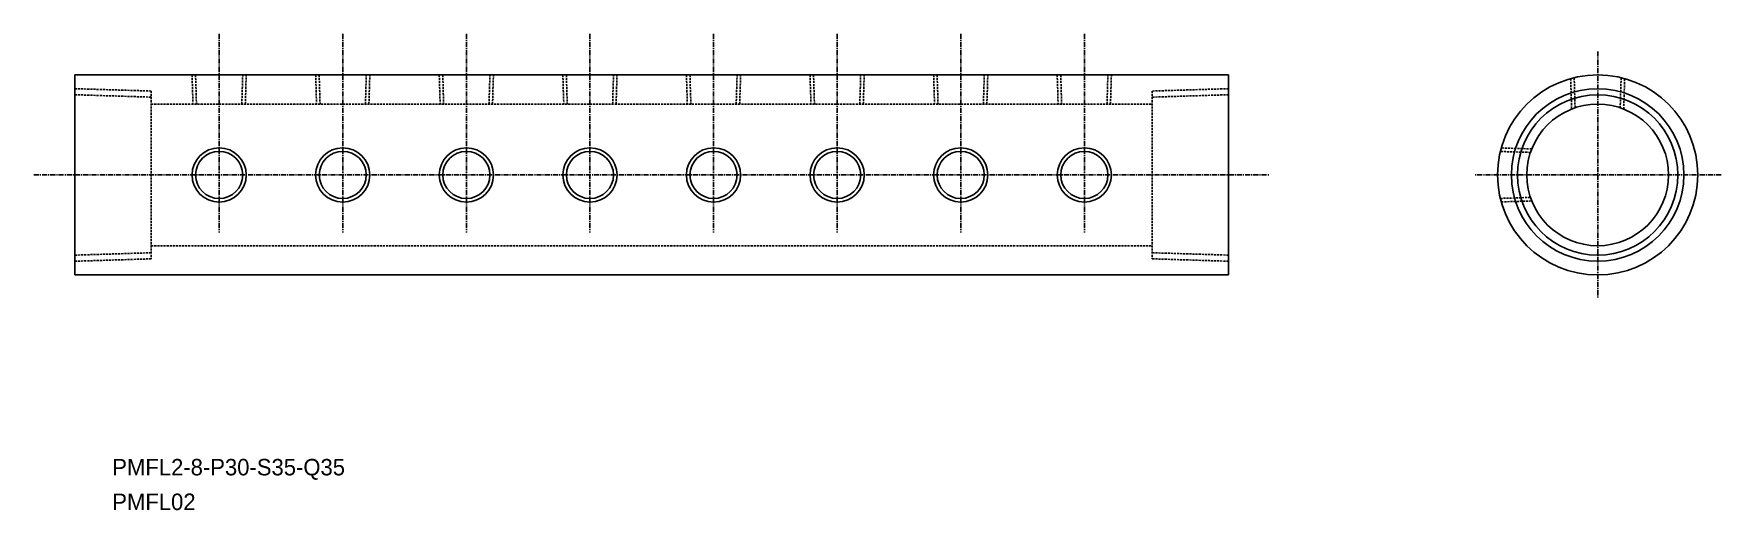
# Model space of a CAD drawing. Extents: x 527 to 937, y 549 to 665.
import ezdxf

# ---------------------------------------------------------------- set-up
doc = ezdxf.new("R2010")
doc.units = 0
doc.linetypes.add('CENTER', pattern=[2, 1.25, -0.25, 0.25, -0.25])
doc.linetypes.add('DASHED', pattern=[0.75, 0.5, -0.25])
doc.layers.get('0').update_dxf_attribs({"linetype": 'CONTINUOUS'})
doc.layers.add('CENTER', color=1, linetype='CENTER')

msp = doc.modelspace()

# ---------------------------------------------------------------- linework, layer by layer
at = {"color": 7, "linetype": 'CONTINUOUS'}
for p, q in [((537.12, 654.64), (817.12, 654.64)), ((537.12, 654.64), (537.12, 606.04)), ((817.12, 654.64), (817.12, 606.04)), ((537.12, 606.04), (817.12, 606.04))]:
    msp.add_line(p, q, dxfattribs=at)
at = {"color": 3, "linetype": 'DASHED'}
for p, q in [((537.12, 651.29), (555.62, 650.72)), ((565.54, 654.64), (565.76, 647.54)), ((566.39, 654.67), (566.61, 647.54)), ((577.62, 647.54), (577.84, 654.67)), ((578.47, 647.54), (578.69, 654.64)), ((595.54, 654.64), (595.76, 647.54)), ((596.39, 654.67), (596.61, 647.54)), ((607.62, 647.54), (607.84, 654.67)), ((608.47, 647.54), (608.69, 654.64)), ((625.54, 654.64), (625.76, 647.54)), ((626.39, 654.67), (626.61, 647.54)), ((637.62, 647.54), (637.84, 654.67)), ((638.47, 647.54), (638.69, 654.64)), ((655.54, 654.64), (655.76, 647.54)), ((656.39, 654.67), (656.61, 647.54)), ((667.62, 647.54), (667.84, 654.67)), ((668.47, 647.54), (668.69, 654.64)), ((685.54, 654.64), (685.76, 647.54)), ((686.39, 654.67), (686.61, 647.54)), ((697.62, 647.54), (697.84, 654.67)), ((698.47, 647.54), (698.69, 654.64)), ((715.54, 654.64), (715.76, 647.54)), ((716.39, 654.67), (716.61, 647.54)), ((727.62, 647.54), (727.84, 654.67)), ((728.47, 647.54), (728.69, 654.64)), ((745.54, 654.64), (745.76, 647.54)), ((746.39, 654.67), (746.61, 647.54)), ((757.62, 647.54), (757.84, 654.67)), ((758.47, 647.54), (758.69, 654.64)), ((775.54, 654.64), (775.76, 647.54)), ((776.39, 654.67), (776.61, 647.54)), ((787.62, 647.54), (787.84, 654.67)), ((788.47, 647.54), (788.69, 654.64)), ((817.12, 651.29), (798.62, 650.72)), ((900.17, 653.74), (900.4, 646.34)), ((901.02, 653.96), (901.24, 646.65)), ((912.19, 646.65), (912.42, 653.96)), ((913.04, 646.34), (913.27, 653.74)), ((537.12, 649.82), (555.62, 649.24)), ((555.62, 650.72), (555.62, 609.96)), ((555.62, 647.54), (798.62, 647.54)), ((798.62, 650.72), (798.62, 609.96)), ((817.12, 649.82), (798.62, 649.24)), ((890.41, 635.81), (883.09, 636.04)), ((890.72, 636.66), (883.32, 636.89)), ((883.09, 624.64), (890.41, 624.87)), ((883.32, 623.79), (890.72, 624.02)), ((555.62, 611.44), (537.12, 610.86)), ((555.62, 613.14), (798.62, 613.14)), ((798.62, 611.44), (817.12, 610.86)), ((555.62, 609.96), (537.12, 609.38)), ((798.62, 609.96), (817.12, 609.38))]:
    msp.add_line(p, q, dxfattribs=at)
at = {"color": 7, "linetype": 'CONTINUOUS'}
for centre, radius in [((906.72, 630.34), 24.3), ((906.72, 630.34), 19.48), ((906.72, 630.34), 17.2), ((572.12, 630.34), 5.72), ((602.12, 630.34), 5.72), ((632.12, 630.34), 5.72), ((662.12, 630.34), 5.72), ((692.12, 630.34), 5.72), ((722.12, 630.34), 5.72), ((752.12, 630.34), 5.72), ((782.12, 630.34), 5.72)]:
    msp.add_circle(centre, radius, dxfattribs=at)
at = {"color": 3, "linetype": 'CONTINUOUS'}
for centre, radius in [((906.72, 630.34), 20.95), ((572.12, 630.34), 6.58), ((602.12, 630.34), 6.58), ((632.12, 630.34), 6.58), ((662.12, 630.34), 6.58), ((692.12, 630.34), 6.58), ((722.12, 630.34), 6.58), ((752.12, 630.34), 6.58), ((782.12, 630.34), 6.58)]:
    msp.add_circle(centre, radius, dxfattribs=at)
at = {"layer": 'CENTER', "color": 1, "linetype": 'CENTER'}
for p, q in [((572.12, 664.64), (572.12, 616.34)), ((602.12, 664.64), (602.12, 616.34)), ((632.12, 664.64), (632.12, 616.34)), ((662.12, 664.64), (662.12, 616.34)), ((692.12, 664.64), (692.12, 616.34)), ((722.12, 664.64), (722.12, 616.34)), ((752.12, 664.64), (752.12, 616.34)), ((782.12, 664.64), (782.12, 616.34)), ((906.72, 660.34), (906.72, 600.34)), ((527.12, 630.34), (827.12, 630.34)), ((936.72, 630.34), (876.72, 630.34))]:
    msp.add_line(p, q, dxfattribs=at)

# ---------------------------------------------------------------- texts
at = {"color": 7, "linetype": 'CONTINUOUS'}
for s, p in [('PMFL2-8-P30-S35-Q35', (546.18, 557.36)), ('PMFL02', (546.18, 548.94))]:
    msp.add_text(s, height=4, dxfattribs=at).set_placement(p)

doc.saveas('drawing.dxf')
